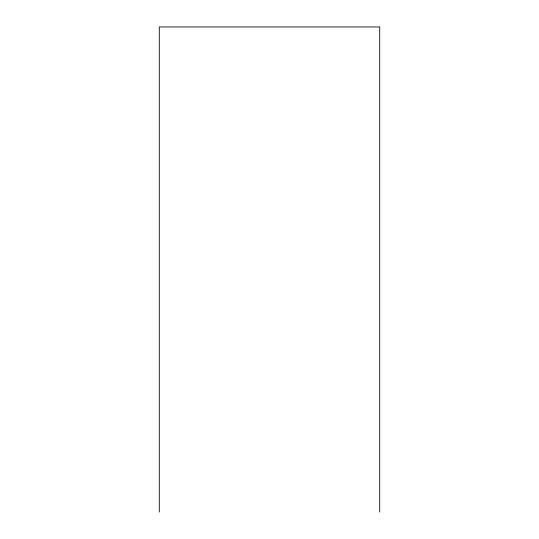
<?xml version="1.0" encoding="UTF-8"?>
<svg xmlns="http://www.w3.org/2000/svg" width="539" height="539" viewBox="0 0 539 539"><rect width="100%" height="100%" fill="white"/><g stroke="black" fill="none" stroke-linecap="round" stroke-linejoin="round"><path stroke-width="0.81" d="M379.705 512.05L379.705 26.95L159.295 26.95L159.295 512.05"/></g></svg>
